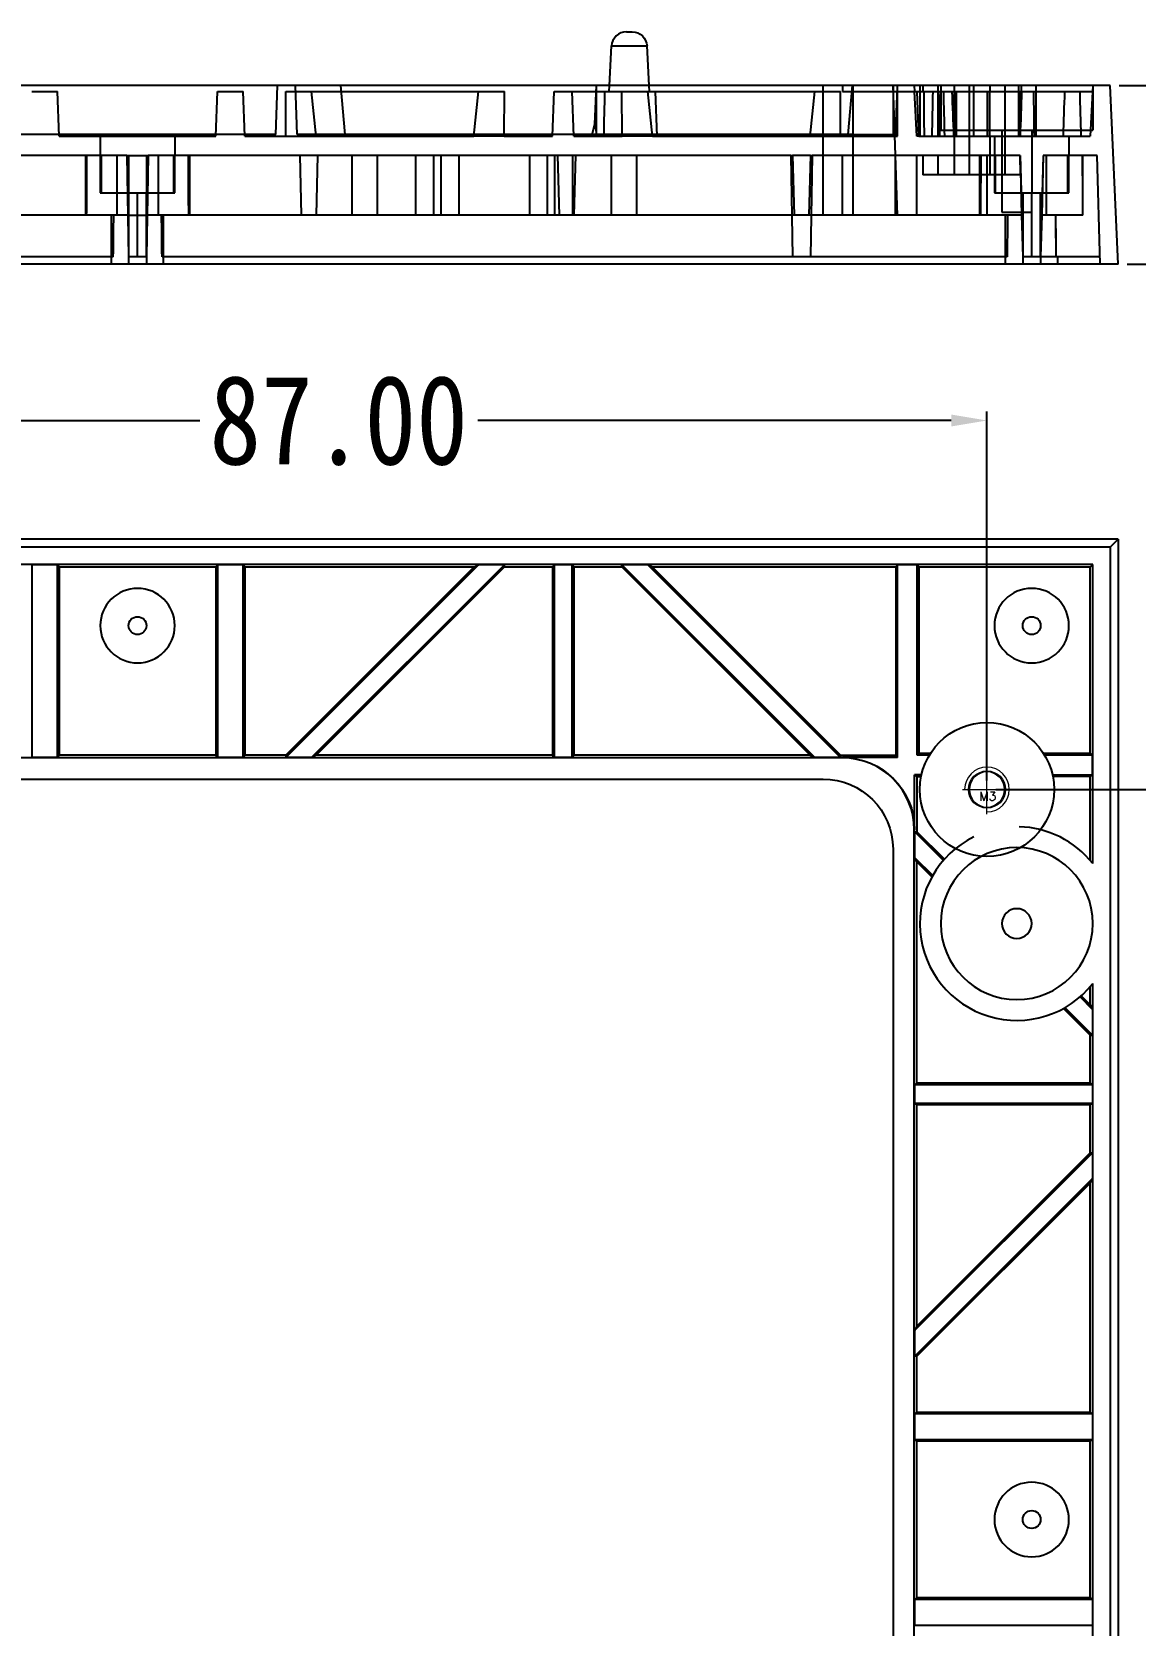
# Model space of a CAD drawing. Header units: inches. Extents: x 242 to 717, y 375 to 601.
# Drawn here: x 360.7 to 434.8, y 493.8 to 600.7 of the extents above; entities that cross this region are included whole.
import ezdxf
from ezdxf.lldxf.tags import DXFTag

# ---------------------------------------------------------------- set-up
doc = ezdxf.new("R2010")
doc.units = ezdxf.units.IN
doc.header["$MEASUREMENT"] = 0
doc.layers.add('1', color=7, linetype='Continuous', true_color=0xffffff)
doc.layers.add('dim', color=82, linetype='Continuous', lineweight=9)
doc.layers.add('screw', color=33, linetype='Continuous', lineweight=13)
doc.styles.add('001', font='', dxfattribs={"width": 0.85})
doc.styles.add('TXT', font='txt.shx', dxfattribs={"bigfont": 'gbcbig.shx'})
doc.styles.get('001').set_extended_font_data('SimSun')
tags = doc.linetypes.add('CENTER', pattern=[2, 1.25, -0.25, 0.25, -0.25]).pattern_tags.tags
tags[10:11] = [DXFTag(74, 4), DXFTag(75, 0), DXFTag(340, '0'), DXFTag(46, 0.0), DXFTag(50, 0.0), DXFTag(44, 0.0), DXFTag(45, 0.0)]
tags[8:9] = [DXFTag(74, 4), DXFTag(75, 0), DXFTag(340, '0'), DXFTag(46, 0.0), DXFTag(50, 0.0), DXFTag(44, 0.0), DXFTag(45, 0.0)]
tags[6:7] = [DXFTag(74, 4), DXFTag(75, 0), DXFTag(340, '0'), DXFTag(46, 0.0), DXFTag(50, 0.0), DXFTag(44, 0.0), DXFTag(45, 0.0)]
tags[4:5] = [DXFTag(74, 4), DXFTag(75, 0), DXFTag(340, '0'), DXFTag(46, 0.0), DXFTag(50, 0.0), DXFTag(44, 0.0), DXFTag(45, 0.0)]
tags = doc.linetypes.add('DASHED', pattern=[0.75, 0.5, -0.25]).pattern_tags.tags
tags[6:7] = [DXFTag(74, 4), DXFTag(75, 0), DXFTag(340, '0'), DXFTag(46, 0.0), DXFTag(50, 0.0), DXFTag(44, 0.0), DXFTag(45, 0.0)]
tags[4:5] = [DXFTag(74, 4), DXFTag(75, 0), DXFTag(340, '0'), DXFTag(46, 0.0), DXFTag(50, 0.0), DXFTag(44, 0.0), DXFTag(45, 0.0)]
tags = doc.linetypes.add('HIDDEN', pattern=[0.5, 0.25, -0.25]).pattern_tags.tags
tags[6:7] = [DXFTag(74, 4), DXFTag(75, 0), DXFTag(340, '0'), DXFTag(46, 0.0), DXFTag(50, 0.0), DXFTag(44, 0.0), DXFTag(45, 0.0)]
tags[4:5] = [DXFTag(74, 4), DXFTag(75, 0), DXFTag(340, '0'), DXFTag(46, 0.0), DXFTag(50, 0.0), DXFTag(44, 0.0), DXFTag(45, 0.0)]
doc.dimstyles.new('MSTD-1.2倍', dxfattribs={"dimscale": 1.2, "dimtxt": 3, "dimasz": 2, "dimexe": 0.5, "dimexo": 0.5, "dimgap": 1, "dimtad": 0, "dimzin": 1, "dimdsep": 46, "dimtxsty": '001', "dimcen": 0, "dimclrd": 3, "dimclre": 3, "dimclrt": 4, "dimazin": 0, "dimtfac": 0.5, "dimtofl": 0, "dimtmove": 0, "dimatfit": 3, "dimfxl": 1, "dimarcsym": 0})

# ---------------------------------------------------------------- blocks, each defined once
blk = doc.blocks.new('screw_m3_g')
at = {"layer": 'screw', "color": 1, "linetype": 'CENTER', "ltscale": 1.524}
for p, q in [((0, -1.65), (0, 1.65)), ((-1.65, 0), (1.65, 0))]:
    blk.add_line(p, q, dxfattribs=at)
at = {"layer": 'screw', "color": 33, "linetype": 'HIDDEN', "ltscale": 1.524}
blk.add_circle((0, 0), 1.25, dxfattribs=at)
at = {"layer": 'screw', "color": 92, "linetype": 'HIDDEN', "ltscale": 1.524}
blk.add_arc((0, 0), 1.5, 270, 180, dxfattribs=at)
at = {"layer": 'screw', "color": 6, "style": 'TXT'}
blk.add_text('M3', height=0.6, dxfattribs=at).set_placement((-0.51, -0.75))
blk = doc.blocks.new('*D12')
at = {"layer": 'Defpoints', "color": 0, "transparency": 16777216}
for p in [(424.83, 574.62), (337.83, 566.65), (424.83, 549.85)]:
    blk.add_point(p, dxfattribs=at)
at = {"layer": 'dim', "color": 3, "lineweight": -2, "transparency": 16777216}
for p, q in [((337.83, 567.25), (337.83, 575.22)), ((340.23, 574.62), (372.01, 574.62)), ((422.43, 574.62), (390.66, 574.62)), ((424.83, 550.45), (424.83, 575.22))]:
    blk.add_line(p, q, dxfattribs=at)
at = {"layer": 'dim', "color": 3, "transparency": 16777216}
for points in [[(340.23, 575.02), (340.23, 574.22), (337.83, 574.62)], [(422.43, 575.02), (422.43, 574.22), (424.83, 574.62)]]:
    blk.add_solid(points, dxfattribs=at)
at = {"layer": 'dim', "color": 4, "transparency": 16777216, "insert": (381.33, 574.62), "char_height": 6, "attachment_point": 5, "style": '001'}
blk.add_mtext('87.00', dxfattribs=at)
blk = doc.blocks.new('*D13')
at = {"layer": 'Defpoints', "color": 0, "transparency": 16777216}
for p in [(424.83, 549.85), (440.84, 549.85), (433.63, 470.85)]:
    blk.add_point(p, dxfattribs=at)
at = {"layer": 'dim', "color": 3, "lineweight": -2, "transparency": 16777216}
for p, q in [((425.43, 549.85), (441.44, 549.85)), ((440.84, 547.45), (440.84, 519.61)), ((440.84, 473.25), (440.84, 501.1)), ((434.23, 470.85), (441.44, 470.85))]:
    blk.add_line(p, q, dxfattribs=at)
at = {"layer": 'dim', "color": 3, "transparency": 16777216}
for points in [[(440.44, 547.45), (441.24, 547.45), (440.84, 549.85)], [(440.44, 473.25), (441.24, 473.25), (440.84, 470.85)]]:
    blk.add_solid(points, dxfattribs=at)
at = {"layer": 'dim', "color": 4, "transparency": 16777216, "insert": (440.84, 510.35), "char_height": 6, "attachment_point": 5, "rotation": 90, "style": '001'}
blk.add_mtext('79.00', dxfattribs=at)
blk = doc.blocks.new('*D16')
at = {"layer": 'Defpoints', "color": 0, "transparency": 16777216}
for p in [(433.11, 597.11), (433.63, 585.11), (447.56, 585.11)]:
    blk.add_point(p, dxfattribs=at)
at = {"layer": 'dim', "color": 3, "lineweight": -2, "transparency": 16777216}
for p, q in [((433.71, 597.11), (448.16, 597.11)), ((447.56, 594.71), (447.56, 587.5)), ((434.23, 585.11), (448.16, 585.11)), ((447.56, 585.11), (447.56, 582.71))]:
    blk.add_line(p, q, dxfattribs=at)
at = {"layer": 'dim', "color": 3, "transparency": 16777216}
for points in [[(447.16, 594.71), (447.96, 594.71), (447.56, 597.11)], [(447.16, 587.5), (447.96, 587.5), (447.56, 585.11)]]:
    blk.add_solid(points, dxfattribs=at)
at = {"layer": 'dim', "color": 4, "transparency": 16777216, "insert": (447.56, 573.63), "char_height": 6, "attachment_point": 5, "rotation": 90, "style": '001'}
blk.add_mtext('12.00', dxfattribs=at)

msp = doc.modelspace()

# ---------------------------------------------------------------- linework, layer by layer
at = {"layer": '1', "color": 95}
for p, q in [((400.64, 600.705), (401.023, 600.705)), ((399.503, 597.105), (399.642, 599.757)), ((399.642, 599.757), (402.022, 599.757)), ((402.161, 597.105), (402.022, 599.757)), ((433.108, 597.105), (242.555, 597.105)), ((433.632, 585.105), (433.108, 597.105)), ((433.632, 585.105), (242.032, 585.105)), ((433.632, 566.652), (242.032, 566.652)), ((433.108, 566.128), (242.555, 566.128)), ((433.632, 566.652), (433.108, 566.128)), ((433.108, 566.128), (433.108, 375.576)), ((433.632, 566.652), (433.632, 375.052)), ((431.932, 564.952), (243.732, 564.952)), ((362.468, 564.931), (360.743, 564.931)), ((360.743, 564.931), (360.743, 551.995)), ((362.573, 564.774), (362.468, 564.931)), ((362.468, 551.995), (362.468, 564.931)), ((373.09, 564.774), (362.573, 564.774)), ((362.573, 564.774), (362.573, 552.152)), ((373.09, 564.774), (373.195, 564.931)), ((373.09, 564.774), (373.09, 552.152)), ((374.92, 564.931), (373.195, 564.931)), ((373.195, 564.931), (373.195, 551.995)), ((375.025, 564.774), (374.92, 564.931)), ((374.92, 551.995), (374.92, 564.931)), ((390.409, 564.774), (375.025, 564.774)), ((375.025, 564.774), (375.025, 552.152)), ((390.714, 564.931), (377.778, 551.995)), ((390.409, 564.774), (377.787, 552.152)), ((379.514, 551.995), (392.451, 564.931)), ((379.82, 552.152), (392.442, 564.774)), ((390.409, 564.774), (390.714, 564.931)), ((392.451, 564.931), (390.714, 564.931)), ((392.442, 564.774), (392.451, 564.931)), ((395.674, 564.774), (392.442, 564.774)), ((395.674, 564.774), (395.779, 564.931)), ((395.674, 564.774), (395.674, 552.152)), ((397.007, 564.931), (395.779, 564.931)), ((395.779, 564.931), (395.779, 551.995)), ((397.112, 564.774), (397.007, 564.931)), ((397.007, 551.995), (397.007, 564.931)), ((400.345, 564.774), (397.112, 564.774)), ((397.112, 564.774), (397.112, 552.152)), ((402.072, 564.931), (400.336, 564.931)), ((400.345, 564.774), (400.336, 564.931)), ((400.336, 564.931), (413.272, 551.995)), ((400.345, 564.774), (412.967, 552.152)), ((402.378, 564.774), (402.072, 564.931)), ((415.009, 551.995), (402.072, 564.931)), ((418.713, 564.774), (402.378, 564.774)), ((414.999, 552.152), (402.378, 564.774)), ((418.713, 564.774), (418.818, 564.931)), ((418.713, 564.774), (418.713, 552.152)), ((420.146, 564.931), (418.818, 564.931)), ((418.818, 551.995), (418.818, 564.931)), ((420.25, 564.774), (420.146, 564.931)), ((420.146, 552.166), (420.146, 564.931)), ((431.753, 564.774), (420.25, 564.774)), ((420.25, 564.774), (420.25, 552.271)), ((431.932, 564.952), (431.753, 564.774)), ((431.753, 552.271), (431.753, 564.774)), ((431.932, 544.882), (431.932, 564.952)), ((415.132, 551.974), (260.532, 551.974)), ((362.468, 551.995), (360.743, 551.995)), ((362.573, 552.152), (362.468, 551.995)), ((373.09, 552.152), (362.573, 552.152)), ((373.09, 552.152), (373.195, 551.995)), ((374.92, 551.995), (373.195, 551.995)), ((375.025, 552.152), (374.92, 551.995)), ((377.787, 552.152), (375.025, 552.152)), ((377.787, 552.152), (377.778, 551.995)), ((379.514, 551.995), (377.778, 551.995)), ((379.82, 552.152), (379.514, 551.995)), ((395.674, 552.152), (379.82, 552.152)), ((395.674, 552.152), (395.779, 551.995)), ((397.007, 551.995), (395.779, 551.995)), ((397.112, 552.152), (397.007, 551.995)), ((412.967, 552.152), (397.112, 552.152)), ((412.967, 552.152), (413.272, 551.995)), ((415.009, 551.995), (413.272, 551.995)), ((414.999, 552.152), (415.009, 551.995)), ((414.999, 552.152), (418.713, 552.152)), ((415.132, 551.974), (415.132, 551.995)), ((418.818, 551.995), (415.132, 551.995)), ((418.713, 552.152), (418.818, 551.995)), ((420.25, 552.271), (420.146, 552.166)), ((420.972, 552.166), (420.146, 552.166)), ((421.037, 552.271), (420.25, 552.271)), ((431.753, 552.271), (428.626, 552.271)), ((431.911, 552.166), (428.691, 552.166)), ((431.753, 552.271), (431.911, 552.166)), ((431.911, 550.838), (431.911, 552.166)), ((419.974, 547.152), (419.974, 550.838)), ((420.132, 550.733), (419.974, 550.838)), ((420.441, 550.838), (419.974, 550.838)), ((429.222, 550.838), (431.911, 550.838)), ((431.753, 550.733), (431.911, 550.838)), ((261.832, 550.548), (413.832, 550.548)), ((420.132, 550.733), (420.132, 547.02)), ((420.132, 550.733), (420.419, 550.733)), ((431.753, 550.733), (429.244, 550.733)), ((431.753, 545.098), (431.753, 550.733)), ((419.953, 547.152), (419.974, 547.152)), ((419.953, 473.134), (419.953, 547.152)), ((420.132, 547.02), (419.974, 547.029)), ((419.974, 547.029), (419.974, 545.292)), ((421.908, 545.095), (419.974, 547.029)), ((421.977, 545.174), (420.132, 547.02)), ((418.528, 545.852), (418.528, 483.852)), ((420.132, 544.987), (419.974, 545.292)), ((419.974, 545.292), (421.189, 544.078)), ((420.132, 530.132), (420.132, 544.987)), ((420.132, 544.987), (421.135, 543.983)), ((431.911, 535.093), (431.075, 535.928)), ((431.753, 535.398), (431.154, 535.997)), ((431.753, 535.398), (431.753, 536.606)), ((431.932, 404.882), (431.932, 536.822)), ((429.963, 535.156), (431.753, 533.365)), ((430.058, 535.209), (431.911, 533.356)), ((431.753, 535.398), (431.911, 535.093)), ((431.911, 535.093), (431.911, 533.356)), ((431.753, 530.132), (431.753, 533.365)), ((431.753, 533.365), (431.911, 533.356)), ((420.132, 530.132), (419.974, 530.028)), ((419.974, 530.028), (419.974, 528.8)), ((431.911, 530.028), (419.974, 530.028)), ((431.753, 530.132), (420.132, 530.132)), ((431.753, 530.132), (431.911, 530.028)), ((431.911, 530.028), (431.911, 528.8)), ((420.132, 528.695), (419.974, 528.8)), ((419.974, 528.8), (431.911, 528.8)), ((420.132, 513.84), (420.132, 528.695)), ((431.753, 528.695), (420.132, 528.695)), ((431.753, 528.695), (431.911, 528.8)), ((431.753, 525.462), (431.753, 528.695)), ((431.911, 525.471), (419.974, 513.535)), ((431.753, 525.462), (420.132, 513.84)), ((431.753, 525.462), (431.911, 525.471)), ((431.911, 525.471), (431.911, 523.734)), ((419.974, 511.798), (431.911, 523.734)), ((420.132, 511.807), (431.753, 523.429)), ((431.753, 523.429), (431.911, 523.734)), ((431.753, 508.045), (431.753, 523.429)), ((420.132, 513.84), (419.974, 513.535)), ((419.974, 513.535), (419.974, 511.798)), ((420.132, 511.807), (419.974, 511.798)), ((420.132, 508.045), (420.132, 511.807)), ((420.132, 508.045), (419.974, 507.94)), ((431.753, 508.045), (420.132, 508.045)), ((431.753, 508.045), (431.911, 507.94)), ((419.974, 507.94), (419.974, 506.215)), ((431.911, 507.94), (419.974, 507.94)), ((431.911, 507.94), (431.911, 506.215)), ((420.132, 506.11), (419.974, 506.215)), ((419.974, 506.215), (431.911, 506.215)), ((420.132, 495.593), (420.132, 506.11)), ((431.753, 506.11), (420.132, 506.11)), ((431.753, 506.11), (431.911, 506.215)), ((431.753, 495.593), (431.753, 506.11)), ((420.132, 495.593), (419.974, 495.489)), ((419.974, 495.489), (419.974, 493.764)), ((431.911, 495.489), (419.974, 495.489)), ((431.753, 495.593), (420.132, 495.593)), ((431.753, 495.593), (431.911, 495.489)), ((431.911, 495.489), (431.911, 493.764)), ((419.974, 493.764), (431.911, 493.764))]:
    msp.add_line(p, q, dxfattribs=at)
at = {"layer": '1', "color": 95, "linetype": 'DASHED', "ltscale": 1.10067}
for p, q in [((377.116, 593.805), (377.232, 597.105)), ((378.547, 593.805), (378.432, 597.105))]:
    msp.add_line(p, q, dxfattribs=at)
at = {"layer": '1', "color": 95, "linetype": 'DASHED', "ltscale": 1.104278}
for p, q in [((381.757, 593.805), (381.465, 597.105)), ((415.507, 593.805), (415.798, 597.105))]:
    msp.add_line(p, q, dxfattribs=at)
at = {"layer": '1', "color": 95, "linetype": 'DASHED', "ltscale": 0.865711}
msp.add_line((398.517, 594.51), (398.632, 597.105), dxfattribs=at)
at = {"layer": '1', "color": 95, "linetype": 'DASHED', "ltscale": 1.1}
msp.add_line((398.632, 593.805), (398.632, 597.105), dxfattribs=at)
at = {"layer": '1', "color": 95, "linetype": 'DASHED', "ltscale": 0.133532}
for p, q in [((399.482, 596.705), (399.503, 597.105)), ((402.182, 596.705), (402.161, 597.105))]:
    msp.add_line(p, q, dxfattribs=at)
at = {"layer": '1', "color": 95, "linetype": 'DASHED', "ltscale": 2.9}
for p, q in [((413.832, 588.405), (413.832, 597.105)), ((415.832, 597.105), (415.832, 588.405))]:
    msp.add_line(p, q, dxfattribs=at)
at = {"layer": '1', "color": 95, "linetype": 'DASHED', "ltscale": 0.133333}
for p, q in [((415.132, 597.105), (415.132, 596.705)), ((420.533, 597.105), (420.533, 596.705)), ((422.632, 597.105), (422.632, 596.705)), ((425.032, 597.105), (425.032, 596.705)), ((427.13, 597.105), (427.13, 596.705))]:
    msp.add_line(p, q, dxfattribs=at)
at = {"layer": '1', "color": 95, "linetype": 'DASHED', "ltscale": 2.901768}
msp.add_line((418.832, 588.405), (418.528, 597.105), dxfattribs=at)
at = {"layer": '1', "color": 95, "linetype": 'DASHED', "ltscale": 0.133516}
msp.add_line((419.953, 597.105), (419.974, 596.705), dxfattribs=at)
at = {"layer": '1', "color": 95, "linetype": 'DASHED', "ltscale": 1.133333}
for p, q in [((420.332, 597.105), (420.332, 593.705)), ((421.533, 597.105), (421.533, 593.705)), ((423.944, 593.705), (423.944, 597.105)), ((426.981, 593.705), (426.981, 597.105)), ((428.13, 593.705), (428.13, 597.105))]:
    msp.add_line(p, q, dxfattribs=at)
at = {"layer": '1', "color": 95, "linetype": 'DASHED'}
for p, q in [((421.732, 597.105), (421.732, 594.105)), ((431.932, 597.105), (431.932, 594.105)), ((418.832, 593.705), (418.832, 596.705)), ((422.632, 596.705), (422.632, 593.705)), ((422.792, 593.705), (422.792, 596.705)), ((424.871, 593.705), (424.871, 596.705)), ((425.032, 593.705), (425.032, 596.705))]:
    msp.add_line(p, q, dxfattribs=at)
at = {"layer": '1', "color": 95, "linetype": 'DASHED', "ltscale": 2}
for p, q in [((423.632, 597.105), (423.632, 591.105)), ((426.032, 597.105), (426.032, 591.105))]:
    msp.add_line(p, q, dxfattribs=at)
at = {"layer": '1', "color": 95, "linetype": 'DASHED', "ltscale": 1.134889}
msp.add_line((431.932, 597.105), (431.753, 593.705), dxfattribs=at)
at = {"layer": '1', "color": 95, "linetype": 'DASHED', "ltscale": 0.574998}
for p, q in [((360.743, 596.705), (362.468, 596.705)), ((373.195, 596.705), (374.92, 596.705))]:
    msp.add_line(p, q, dxfattribs=at)
at = {"layer": '1', "color": 95, "linetype": 'DASHED', "ltscale": 1.00061}
for p, q in [((362.573, 593.705), (362.468, 596.705)), ((373.09, 593.705), (373.195, 596.705)), ((375.025, 593.705), (374.92, 596.705)), ((395.674, 593.705), (395.779, 596.705)), ((397.112, 593.705), (397.007, 596.705)), ((402.7, 593.705), (402.596, 596.705)), ((418.713, 593.705), (418.818, 596.705)), ((420.25, 593.705), (420.146, 596.705))]:
    msp.add_line(p, q, dxfattribs=at)
at = {"layer": '1', "color": 95, "linetype": 'DASHED', "ltscale": 1.000005}
for p, q in [((377.787, 593.705), (377.778, 596.705)), ((392.442, 593.705), (392.451, 596.705)), ((400.345, 593.705), (400.336, 596.705)), ((414.999, 593.705), (415.009, 596.705))]:
    msp.add_line(p, q, dxfattribs=at)
at = {"layer": '1', "color": 95, "linetype": 'DASHED', "ltscale": 1.848037}
for p, q in [((377.778, 596.705), (390.714, 596.705)), ((402.072, 596.705), (415.009, 596.705))]:
    msp.add_line(p, q, dxfattribs=at)
at = {"layer": '1', "color": 95, "linetype": 'DASHED', "ltscale": 1.005168}
for p, q in [((379.82, 593.705), (379.514, 596.705)), ((390.409, 593.705), (390.714, 596.705)), ((402.378, 593.705), (402.072, 596.705)), ((412.967, 593.705), (413.272, 596.705))]:
    msp.add_line(p, q, dxfattribs=at)
at = {"layer": '1', "color": 95, "linetype": 'DASHED', "ltscale": 0.578855}
for p, q in [((390.714, 596.705), (392.451, 596.705)), ((400.336, 596.705), (402.072, 596.705))]:
    msp.add_line(p, q, dxfattribs=at)
at = {"layer": '1', "color": 95, "linetype": 'DASHED', "ltscale": 0.409312}
msp.add_line((395.779, 596.705), (397.007, 596.705), dxfattribs=at)
at = {"layer": '1', "color": 95, "linetype": 'DASHED', "ltscale": 0.723573}
msp.add_line((397.007, 596.705), (399.178, 596.705), dxfattribs=at)
at = {"layer": '1', "color": 95, "linetype": 'DASHED', "ltscale": 0.385954}
msp.add_line((399.178, 596.705), (400.336, 596.705), dxfattribs=at)
at = {"layer": '1', "color": 95, "linetype": 'DASHED', "ltscale": 1.233333}
msp.add_line((415.132, 596.705), (418.832, 596.705), dxfattribs=at)
at = {"layer": '1', "color": 95, "linetype": 'DASHED', "ltscale": 0.437989}
msp.add_line((418.832, 596.705), (420.146, 596.705), dxfattribs=at)
at = {"layer": '1', "color": 95, "linetype": 'DASHED', "ltscale": 1.001372}
msp.add_line((420.132, 593.705), (419.974, 596.705), dxfattribs=at)
at = {"layer": '1', "color": 95, "linetype": 'DASHED', "ltscale": 0.778512}
msp.add_line((420.146, 596.705), (422.481, 596.705), dxfattribs=at)
at = {"layer": '1', "color": 95, "linetype": 'DASHED', "ltscale": 1.566945}
msp.add_line((422.481, 596.705), (427.182, 596.705), dxfattribs=at)
at = {"layer": '1', "color": 95, "linetype": 'DASHED', "ltscale": 1.57618}
msp.add_line((427.182, 596.705), (431.911, 596.705), dxfattribs=at)
at = {"layer": '1', "color": 95, "linetype": 'DASHED', "ltscale": 3.265598}
msp.add_line((377.116, 593.805), (354.257, 593.805), dxfattribs=at)
at = {"layer": '1', "color": 95, "linetype": 'DASHED', "ltscale": 1.502418}
msp.add_line((362.573, 593.705), (373.09, 593.705), dxfattribs=at)
at = {"layer": '1', "color": 95, "linetype": 'DASHED', "ltscale": 0.033353}
for p, q in [((365.332, 593.805), (365.332, 593.705)), ((370.332, 593.805), (370.332, 593.705))]:
    msp.add_line(p, q, dxfattribs=at)
at = {"layer": '1', "color": 95, "linetype": 'DASHED', "ltscale": 0.433333}
for p, q in [((365.332, 593.705), (365.332, 592.405)), ((370.332, 593.705), (370.332, 592.405)), ((425.332, 593.705), (425.332, 592.405)), ((430.332, 593.705), (430.332, 592.405)), ((420.533, 592.405), (420.533, 591.105)), ((421.533, 592.405), (421.533, 591.105))]:
    msp.add_line(p, q, dxfattribs=at)
at = {"layer": '1', "color": 95, "linetype": 'DASHED', "ltscale": 2.197744}
msp.add_line((375.025, 593.705), (390.409, 593.705), dxfattribs=at)
at = {"layer": '1', "color": 95, "linetype": 'DASHED', "ltscale": 2.827634}
msp.add_line((398.34, 593.805), (378.547, 593.805), dxfattribs=at)
at = {"layer": '1', "color": 95, "linetype": 'DASHED', "ltscale": 0.677634}
for p, q in [((392.442, 593.705), (390.409, 593.705)), ((402.378, 593.705), (400.345, 593.705))]:
    msp.add_line(p, q, dxfattribs=at)
at = {"layer": '1', "color": 95, "linetype": 'DASHED', "ltscale": 1.077616}
for p, q in [((392.442, 593.705), (395.674, 593.705)), ((397.112, 593.705), (400.345, 593.705))]:
    msp.add_line(p, q, dxfattribs=at)
at = {"layer": '1', "color": 95, "linetype": 'DASHED', "ltscale": 0.242404}
msp.add_line((398.34, 593.805), (398.517, 594.51), dxfattribs=at)
at = {"layer": '1', "color": 95, "linetype": 'DASHED', "ltscale": 0.097119}
msp.add_line((398.632, 593.805), (398.34, 593.805), dxfattribs=at)
at = {"layer": '1', "color": 95, "linetype": 'DASHED', "ltscale": 0.23821}
msp.add_line((398.517, 594.51), (398.632, 593.805), dxfattribs=at)
at = {"layer": '1', "color": 95, "linetype": 'DASHED', "ltscale": 2.457143}
msp.add_line((415.832, 593.805), (398.632, 593.805), dxfattribs=at)
at = {"layer": '1', "color": 95, "linetype": 'DASHED', "ltscale": 2.350558}
msp.add_line((402.378, 593.705), (418.832, 593.705), dxfattribs=at)
at = {"layer": '1', "color": 95, "linetype": 'DASHED', "ltscale": 0.89873}
msp.add_line((415.832, 593.805), (418.528, 593.805), dxfattribs=at)
at = {"layer": '1', "color": 95, "linetype": 'DASHED', "ltscale": 0.038413}
msp.add_line((418.643, 593.805), (418.528, 593.805), dxfattribs=at)
at = {"layer": '1', "color": 95, "linetype": 'DASHED', "ltscale": 0.039584}
msp.add_line((420.25, 593.705), (420.132, 593.705), dxfattribs=at)
at = {"layer": '1', "color": 95, "linetype": 'DASHED', "ltscale": 1.643298}
msp.add_line((420.25, 593.705), (431.753, 593.705), dxfattribs=at)
at = {"layer": '1', "color": 95, "linetype": 'DASHED', "ltscale": 1.457143}
msp.add_line((421.732, 594.105), (431.932, 594.105), dxfattribs=at)
at = {"layer": '1', "color": 95, "linetype": 'DASHED', "ltscale": 0.866667}
for p, q in [((422.632, 593.705), (422.632, 591.105)), ((425.032, 593.705), (425.032, 591.105))]:
    msp.add_line(p, q, dxfattribs=at)
at = {"layer": '1', "color": 95, "linetype": 'DASHED', "ltscale": 1.833333}
msp.add_line((425.832, 594.105), (425.832, 588.605), dxfattribs=at)
at = {"layer": '1', "color": 95, "linetype": 'DASHED', "ltscale": 1.399979}
msp.add_line((427.832, 594.105), (427.832, 589.905), dxfattribs=at)
at = {"layer": '1', "color": 95, "linetype": 'DASHED', "ltscale": 4.080373}
msp.add_line((367.113, 592.405), (338.55, 592.405), dxfattribs=at)
at = {"layer": '1', "color": 95, "linetype": 'DASHED', "ltscale": 1.333333}
for p, q in [((364.332, 592.405), (364.332, 588.405)), ((366.448, 592.405), (366.448, 588.405)), ((369.216, 592.405), (369.216, 588.405)), ((371.332, 588.405), (371.332, 592.405)), ((382.211, 592.405), (382.211, 588.405)), ((383.908, 592.405), (383.908, 588.405)), ((386.496, 592.405), (386.496, 588.405)), ((387.696, 592.405), (387.696, 588.405)), ((388.193, 592.405), (388.193, 588.405)), ((389.393, 592.405), (389.393, 588.405)), ((394.125, 592.405), (394.125, 588.405)), ((395.325, 592.405), (395.325, 588.405)), ((395.823, 592.405), (395.823, 588.405)), ((397.023, 592.405), (397.023, 588.405)), ((399.611, 592.405), (399.611, 588.405)), ((401.308, 592.405), (401.308, 588.405)), ((415.132, 588.405), (415.132, 592.405)), ((418.692, 588.405), (418.692, 592.405)), ((420.132, 588.405), (420.132, 592.405)), ((424.332, 592.405), (424.332, 588.405)), ((424.832, 592.405), (424.832, 588.405)), ((428.832, 588.405), (428.832, 592.405))]:
    msp.add_line(p, q, dxfattribs=at)
at = {"layer": '1', "color": 95, "linetype": 'DASHED', "ltscale": 0.833333}
for p, q in [((365.332, 592.405), (365.332, 589.905)), ((365.405, 589.905), (365.405, 592.405)), ((367.232, 592.405), (367.232, 589.905)), ((368.432, 592.405), (368.432, 589.905)), ((370.258, 589.905), (370.258, 592.405)), ((370.332, 589.905), (370.332, 592.405)), ((425.332, 592.405), (425.332, 589.905)), ((425.405, 589.905), (425.405, 592.405)), ((430.258, 589.905), (430.258, 592.405)), ((430.332, 589.905), (430.332, 592.405))]:
    msp.add_line(p, q, dxfattribs=at)
at = {"layer": '1', "color": 95, "linetype": 'DASHED', "ltscale": 2.267012}
for p, q in [((367.113, 592.405), (367.232, 585.605)), ((368.55, 592.405), (368.432, 585.605)), ((411.664, 592.405), (411.783, 585.605)), ((413.102, 592.405), (412.983, 585.605))]:
    msp.add_line(p, q, dxfattribs=at)
at = {"layer": '1', "color": 95, "linetype": 'DASHED', "ltscale": 0.479079}
msp.add_line((367.113, 592.405), (368.55, 592.405), dxfattribs=at)
at = {"layer": '1', "color": 95, "linetype": 'DASHED', "ltscale": 6.159158}
msp.add_line((411.664, 592.405), (368.55, 592.405), dxfattribs=at)
at = {"layer": '1', "color": 95, "linetype": 'DASHED', "ltscale": 1.33379}
for p, q in [((378.719, 592.405), (378.824, 588.405)), ((379.919, 592.405), (379.814, 588.405)), ((396.019, 592.405), (396.124, 588.405)), ((397.219, 592.405), (397.114, 588.405)), ((411.783, 592.405), (411.888, 588.405)), ((412.983, 592.405), (412.878, 588.405)), ((427.053, 592.405), (427.158, 588.405)), ((427.059, 592.405), (427.163, 588.405)), ((428.61, 592.405), (428.505, 588.405))]:
    msp.add_line(p, q, dxfattribs=at)
at = {"layer": '1', "color": 95, "linetype": 'DASHED', "ltscale": 0.039596}
msp.add_line((411.664, 592.405), (411.783, 592.405), dxfattribs=at)
at = {"layer": '1', "color": 95, "linetype": 'DASHED', "ltscale": 0.400009}
msp.add_line((412.983, 592.405), (411.783, 592.405), dxfattribs=at)
at = {"layer": '1', "color": 95, "linetype": 'DASHED', "ltscale": 0.039609}
msp.add_line((412.983, 592.405), (413.102, 592.405), dxfattribs=at)
at = {"layer": '1', "color": 95, "linetype": 'DASHED', "ltscale": 1.993107}
msp.add_line((427.053, 592.405), (413.102, 592.405), dxfattribs=at)
at = {"layer": '1', "color": 95, "linetype": 'DASHED', "ltscale": 2.267444}
for p, q in [((427.053, 592.405), (427.232, 585.605)), ((428.61, 592.405), (428.432, 585.605))]:
    msp.add_line(p, q, dxfattribs=at)
at = {"layer": '1', "color": 95, "linetype": 'DASHED', "ltscale": 0.433482}
msp.add_line((427.088, 591.105), (427.053, 592.405), dxfattribs=at)
at = {"layer": '1', "color": 95, "linetype": 'DASHED', "ltscale": 1.207312}
msp.add_line((432.232, 592.405), (428.61, 592.405), dxfattribs=at)
at = {"layer": '1', "color": 95, "linetype": 'DASHED', "ltscale": 2.434167}
msp.add_line((432.423, 585.105), (432.232, 592.405), dxfattribs=at)
at = {"layer": '1', "color": 95, "linetype": 'DASHED', "ltscale": 0.333276}
msp.add_line((421.533, 591.105), (420.533, 591.105), dxfattribs=at)
at = {"layer": '1', "color": 95, "linetype": 'DASHED', "ltscale": 1.851451}
msp.add_line((427.088, 591.105), (421.533, 591.105), dxfattribs=at)
at = {"layer": '1', "color": 95, "linetype": 'DASHED', "ltscale": 1.666667}
for p, q in [((365.332, 589.905), (370.332, 589.905)), ((425.332, 589.905), (430.332, 589.905)), ((420.132, 588.405), (415.132, 588.405))]:
    msp.add_line(p, q, dxfattribs=at)
at = {"layer": '1', "color": 95, "linetype": 'DASHED', "ltscale": 1.433333}
for p, q in [((367.232, 589.905), (367.232, 585.605)), ((367.832, 585.605), (367.832, 589.905)), ((368.432, 585.605), (368.432, 589.905)), ((427.232, 589.905), (427.232, 585.605)), ((427.832, 585.605), (427.832, 589.905)), ((428.432, 585.605), (428.432, 589.905))]:
    msp.add_line(p, q, dxfattribs=at)
at = {"layer": '1', "color": 95, "linetype": 'DASHED', "ltscale": 1.553144}
msp.add_line((364.397, 588.405), (353.525, 588.405), dxfattribs=at)
at = {"layer": '1', "color": 95, "linetype": 'DASHED', "ltscale": 0.928583}
for p, q in [((367.183, 588.405), (364.397, 588.405)), ((371.266, 588.405), (368.48, 588.405))]:
    msp.add_line(p, q, dxfattribs=at)
at = {"layer": '1', "color": 95, "linetype": 'DASHED', "ltscale": 0.933333}
for p, q in [((366.082, 585.605), (366.082, 588.405)), ((369.582, 585.605), (369.582, 588.405)), ((426.082, 585.605), (426.082, 588.405))]:
    msp.add_line(p, q, dxfattribs=at)
at = {"layer": '1', "color": 95, "linetype": 'DASHED', "ltscale": 0.432565}
msp.add_line((367.183, 588.405), (368.48, 588.405), dxfattribs=at)
at = {"layer": '1', "color": 95, "linetype": 'DASHED', "ltscale": 0.933476}
for p, q in [((367.183, 588.405), (367.231, 585.605)), ((368.48, 588.405), (368.432, 585.605))]:
    msp.add_line(p, q, dxfattribs=at)
at = {"layer": '1', "color": 95, "linetype": 'DASHED', "ltscale": 2.519173}
msp.add_line((378.824, 588.405), (371.266, 588.405), dxfattribs=at)
at = {"layer": '1', "color": 95, "linetype": 'DASHED', "ltscale": 0.330171}
for p, q in [((379.814, 588.405), (378.824, 588.405)), ((397.114, 588.405), (396.124, 588.405)), ((412.878, 588.405), (411.888, 588.405))]:
    msp.add_line(p, q, dxfattribs=at)
at = {"layer": '1', "color": 95, "linetype": 'DASHED', "ltscale": 2.329919}
msp.add_line((396.124, 588.405), (379.814, 588.405), dxfattribs=at)
at = {"layer": '1', "color": 95, "linetype": 'DASHED', "ltscale": 2.110528}
msp.add_line((411.888, 588.405), (397.114, 588.405), dxfattribs=at)
at = {"layer": '1', "color": 95, "linetype": 'DASHED', "ltscale": 0.751083}
msp.add_line((415.132, 588.405), (412.878, 588.405), dxfattribs=at)
at = {"layer": '1', "color": 95, "linetype": 'DASHED', "ltscale": 1.421768}
msp.add_line((424.397, 588.405), (420.132, 588.405), dxfattribs=at)
at = {"layer": '1', "color": 95, "linetype": 'DASHED', "ltscale": 0.920434}
for p, q in [((427.158, 588.405), (424.397, 588.405)), ((431.266, 588.405), (428.505, 588.405))]:
    msp.add_line(p, q, dxfattribs=at)
at = {"layer": '1', "color": 95, "linetype": 'DASHED', "ltscale": 0.666667}
msp.add_line((425.832, 588.605), (427.832, 588.605), dxfattribs=at)
at = {"layer": '1', "color": 95, "linetype": 'DASHED', "ltscale": 0.933653}
for p, q in [((427.158, 588.405), (427.232, 585.605)), ((428.505, 588.405), (428.432, 585.605))]:
    msp.add_line(p, q, dxfattribs=at)
at = {"layer": '1', "color": 95, "linetype": 'DASHED', "ltscale": 3.965153}
msp.add_line((366.188, 585.605), (338.432, 585.605), dxfattribs=at)
at = {"layer": '1', "color": 95, "linetype": 'DASHED', "ltscale": 0.166667}
for p, q in [((366.082, 585.105), (366.082, 585.605)), ((367.232, 585.605), (367.232, 585.105)), ((368.432, 585.605), (368.432, 585.105)), ((369.582, 585.105), (369.582, 585.605)), ((426.082, 585.105), (426.082, 585.605)), ((427.232, 585.605), (427.232, 585.105)), ((428.432, 585.605), (428.432, 585.105)), ((429.582, 585.105), (429.582, 585.605))]:
    msp.add_line(p, q, dxfattribs=at)
at = {"layer": '1', "color": 95, "linetype": 'DASHED', "ltscale": 0.4}
for p, q in [((368.432, 585.605), (367.232, 585.605)), ((412.983, 585.605), (411.783, 585.605)), ((428.432, 585.605), (427.232, 585.605))]:
    msp.add_line(p, q, dxfattribs=at)
at = {"layer": '1', "color": 95, "linetype": 'DASHED', "ltscale": 6.043938}
msp.add_line((411.783, 585.605), (369.475, 585.605), dxfattribs=at)
at = {"layer": '1', "color": 95, "linetype": 'DASHED', "ltscale": 1.886368}
msp.add_line((426.188, 585.605), (412.983, 585.605), dxfattribs=at)
at = {"layer": '1', "color": 95, "linetype": 'DASHED', "ltscale": 0.347977}
msp.add_line((429.475, 585.605), (428.432, 585.605), dxfattribs=at)
at = {"layer": '1', "color": 95, "linetype": 'DASHED', "ltscale": 0.978045}
msp.add_line((432.41, 585.605), (429.475, 585.605), dxfattribs=at)
at = {"layer": '1', "color": 95}
msp.add_circle((424.832, 549.852), 4.5, dxfattribs=at)
for centre, radius, start, end in [((400.64, 599.705), 1, 90, 177), ((367.832, 560.852), 2.5, 0, 180), ((427.832, 560.852), 2.5, 0, 180), ((367.832, 560.852), 2.5, -180, 0), ((427.832, 560.852), 2.5, -180, 0), ((415.132, 547.152), 4.822, 0, 90), ((424.832, 549.852), 1.2, 0, 180), ((424.832, 549.852), 1.2, -180, 0), ((426.832, 540.852), 6.5, 116.3762, 321.68512), ((426.832, 540.852), 6.5, 38.31488, 88.68142), ((426.832, 540.852), 5.1, 0, 180), ((426.832, 540.852), 1, 0, 180), ((426.832, 540.852), 5.1, -180, 0), ((426.832, 540.852), 1, -180, 0), ((427.832, 500.852), 2.5, 0, 180), ((427.832, 500.852), 2.5, -180, 0)]:
    msp.add_arc(centre, radius, start, end, dxfattribs=at)
at = {"layer": '1', "color": 95, "extrusion": (0, 0, -1)}
for centre, radius, start, end in [((-401.023, 599.705), 1, 90, 177), ((-367.832, 560.852), 0.6, -90, 90), ((-367.832, 560.852), 0.6, 90, 270), ((-427.832, 560.852), 0.6, -90, 90), ((-427.832, 560.852), 0.6, 90, 270), ((-415.132, 547.152), 4.843, 90, 180), ((-413.832, 545.852), 4.696, 90, 180), ((-427.832, 500.852), 0.6, -90, 90), ((-427.832, 500.852), 0.6, 90, 270)]:
    msp.add_arc(centre, radius, start, end, dxfattribs=at)
at = {"layer": '1', "color": 95, "linetype": 'DASHED'}
for centre, major_axis, ratio, start_param, end_param in [((3387.011, 524.264), (2988.712, 0), 0.9993908, 3.1173372, 3.1183418), ((2963.379, 613.502), (2542.844, 0), 0.9993908, 3.1482022, 3.1493827), ((3787.331, 641.931), (-234.743, -4753.287), 0.706676, 4.7567834, 4.7574141), ((2809.37, 570.623), (-2387.829, 0), 0.9993908, 6.2722555, 6.2735127), ((4170.966, 582.985), (261.499, -5295.055), 0.706676, 4.6749141, 4.6754803), ((1335.369, 628.011), (913.425, 0), 0.9993908, 3.1758936, 3.179182), ((-2115.716, 613.502), (-2542.844, 0), 0.9993908, 3.1338026, 3.1349831), ((-485.706, 628.011), (-913.425, 0), 0.9993908, 3.1040033, 3.1072917), ((-1959.707, 570.623), (2387.829, 0), 0.9993908, 0.0096726, 0.0109298), ((-2933.851, 641.931), (234.743, 4753.287), 0.706676, 4.7371345, 4.7377653), ((-3317.306, 582.985), (-261.499, 5295.055), 0.706676, 4.679527, 4.6800932), ((5144.095, 563.893), (4779.761, 0), 0.9996573, 3.1356253, 3.1364625), ((-4408.431, 563.893), (-4779.761, 0), 0.9996573, 3.1467228, 3.14756), ((5204.095, 563.893), (4779.761, 0), 0.9996573, 3.1356253, 3.1364625), ((-4348.431, 563.893), (-4779.761, 0), 0.9996573, 3.1467228, 3.14756), ((-10405.179, 552.735), (-10836.507, 0), 0.9998477, 3.1448849, 3.145254), ((2427.503, 565.931), (2061.41, 0), 0.9996573, 3.1306867, 3.1320455), ((-1691.84, 565.931), (-2061.41, 0), 0.9996573, 3.1511398, 3.1524986), ((2487.503, 565.931), (2061.41, 0), 0.9996573, 3.1306867, 3.1320455), ((-1631.84, 565.931), (-2061.41, 0), 0.9996573, 3.1511398, 3.1524986), ((-4250.782, 555.806), (-4680.353, 0), 0.9998477, 3.1479604, 3.1485588)]:
    msp.add_ellipse(centre, major_axis=major_axis, ratio=ratio, start_param=start_param, end_param=end_param, dxfattribs=at)
for points, degree in [([(418.528, 597.105), (418.528, 596.742), (418.528, 596.013), (418.528, 594.913), (418.528, 594.175), (418.528, 593.805)], 3), ([(418.702, 593.805), (418.832, 597.105)], 1)]:
    msp.add_open_spline(points, degree=degree, dxfattribs=at)

# ---------------------------------------------------------------- block references
at = {"layer": 'screw'}
msp.add_blockref('screw_m3_g', (424.832, 549.852), dxfattribs=at)

# ---------------------------------------------------------------- dimensions: what is measured, and where the dimension line sits
at = {"layer": 'dim'}
for base, p1, p2, picture, middle in [((447.56, 585.105), (433.108, 597.105), (433.632, 585.105), '*D16', (447.56, 573.634)), ((440.84, 549.852), (433.632, 470.852), (424.832, 549.852), '*D13', (440.84, 510.352))]:
    dim = msp.add_linear_dim(base=base, p1=p1, p2=p2, angle=90, dimstyle='MSTD-1.2倍', override={"dimtxt": 5, "dimexe": 0.49975, "dimexo": 0.49975, "dimgap": 0.49975}, dxfattribs=at)
    dim.commit()
    dim.dimension.update_dxf_attribs({"geometry": picture, "text_midpoint": middle})
dim = msp.add_linear_dim(base=(424.832, 574.623), p1=(337.832, 566.652), p2=(424.832, 549.852), dimstyle='MSTD-1.2倍', override={"dimtxt": 5, "dimexe": 0.49975, "dimexo": 0.49975, "dimgap": 0.49975}, dxfattribs=at)
dim.commit()
dim.dimension.update_dxf_attribs({"geometry": '*D12', "text_midpoint": (381.332, 574.623)})

doc.saveas('drawing.dxf')
